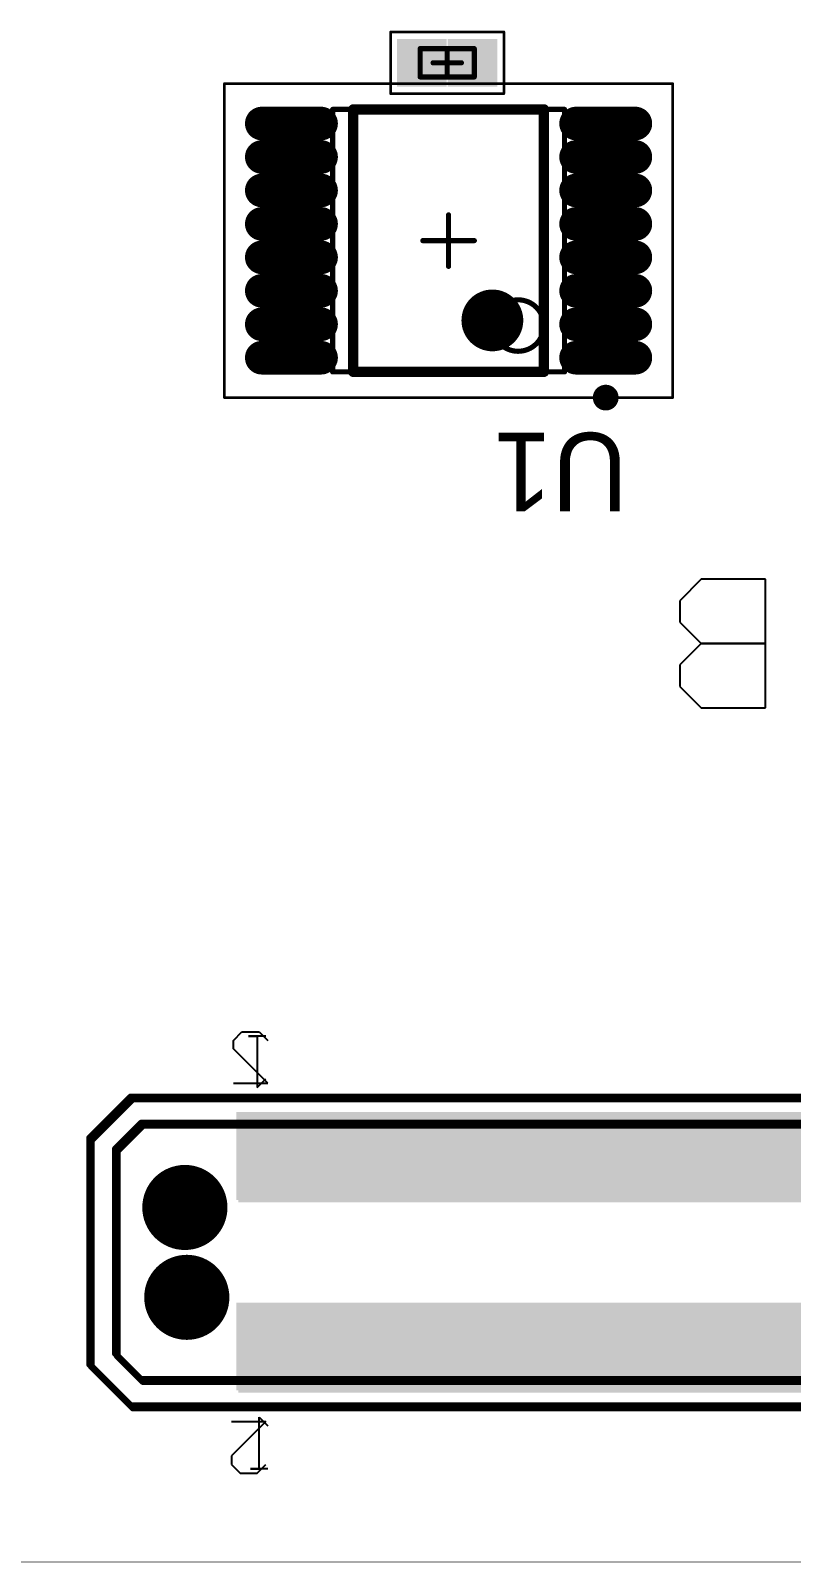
# Model space of a CAD drawing. Header units: millimetres. Extents: x -6 to 100, y 0 to 100.
# Drawn here: x 33.52 to 48.28, y 0 to 29.76 of the extents above; entities that cross this region are included whole.
import ezdxf

# ---------------------------------------------------------------- set-up
doc = ezdxf.new("R2010")
doc.units = ezdxf.units.MM
for name, color, linetype in [('BottomLayer', 5, 'Continuous'), ('BottomOverlay', 54, 'Continuous'), ('BottomPaste', 16, 'Continuous'), ('BottomSolder', 6, 'Continuous'), ('Mechanical1', 6, 'Continuous'), ('Mechanical13', 56, 'Continuous'), ('Mechanical15', 56, 'Continuous'), ('MultiLayer', 9, 'Continuous'), ('PadHoleLayer', 156, 'Continuous'), ('TopLayer', 1, 'Continuous'), ('TopOverlay', 2, 'Continuous'), ('TopPaste', 8, 'Continuous'), ('TopSolder', 216, 'Continuous')]:
    doc.layers.add(name, color=color, linetype=linetype)

# ---------------------------------------------------------------- blocks, each defined once
blk = doc.blocks.new('TSOP65P640X120_16M_5')
at = {"layer": 'Mechanical13', "const_width": 0.1}
for points in [[(-2.25, 2.55), (-2.25, -2.55)], [(2.25, 2.55), (-2.25, 2.55)], [(2.25, 2.55), (2.25, -2.55)], [(2.25, -2.55), (-2.25, -2.55)]]:
    blk.add_lwpolyline(points, dxfattribs=at)
at = {"layer": 'Mechanical13'}
for points, const_width in [([(-2.275, 2.55, 1), (-2.225, 2.55, 1)], 0.05), ([(-2.275, 2.55, 1), (-2.225, 2.55, 1)], 0.05), ([(2.225, 2.55, 1), (2.275, 2.55, 1)], 0.05), ([(2.225, 2.55, 1), (2.275, 2.55, 1)], 0.05), ([(-0.85, 1.65, 1), (-1.85, 1.65, 1)], 0.1), ([(-1.875, 1.65, 1), (-1.825, 1.65, 1)], 0.05), ([(-0.875, 1.65, 1), (-0.825, 1.65, 1)], 0.05), ([(-2.275, -2.55, 1), (-2.225, -2.55, 1)], 0.05), ([(-2.275, -2.55, 1), (-2.225, -2.55, 1)], 0.05), ([(2.225, -2.55, 1), (2.275, -2.55, 1)], 0.05), ([(2.225, -2.55, 1), (2.275, -2.55, 1)], 0.05)]:
    blk.add_lwpolyline(points, format="xyb", close=True, dxfattribs=dict(at, const_width=const_width))
at = {"layer": 'Mechanical15'}
for points, const_width in [([(-4.35, 3.05), (-4.35, -3.05)], 0.05), ([(4.35, 3.05), (-4.35, 3.05)], 0.05), ([(4.35, 3.05), (4.35, -3.05)], 0.05), ([(0, 0.5), (0, -0.5)], 0.1), ([(0.5, 0), (-0.5, 0)], 0.1), ([(4.35, -3.05), (-4.35, -3.05)], 0.05)]:
    blk.add_lwpolyline(points, dxfattribs=dict(at, const_width=const_width))
for points, const_width in [([(-4.362, 3.05, 1), (-4.337, 3.05, 1)], 0.025), ([(-4.362, 3.05, 1), (-4.337, 3.05, 1)], 0.025), ([(4.338, 3.05, 1), (4.363, 3.05, 1)], 0.025), ([(4.338, 3.05, 1), (4.363, 3.05, 1)], 0.025), ([(-0.025, 0.5, 1), (0.025, 0.5, 1)], 0.05), ([(-0.525, 0, 1), (-0.475, 0, 1)], 0.05), ([(0.475, 0, 1), (0.525, 0, 1)], 0.05), ([(-0.025, -0.5, 1), (0.025, -0.5, 1)], 0.05), ([(-4.362, -3.05, 1), (-4.337, -3.05, 1)], 0.025), ([(-4.362, -3.05, 1), (-4.337, -3.05, 1)], 0.025), ([(4.338, -3.05, 1), (4.363, -3.05, 1)], 0.025), ([(4.338, -3.05, 1), (4.363, -3.05, 1)], 0.025)]:
    blk.add_lwpolyline(points, format="xyb", close=True, dxfattribs=dict(at, const_width=const_width))
at = {"layer": 'TopLayer', "const_width": 0.45}
for points in [[(-3.625, 2.275), (-2.475, 2.275)], [(2.475, 2.275), (3.625, 2.275)], [(-3.625, 1.625), (-2.475, 1.625)], [(2.475, 1.625), (3.625, 1.625)], [(-3.625, 0.975), (-2.475, 0.975)], [(2.475, 0.975), (3.625, 0.975)], [(-3.625, 0.325), (-2.475, 0.325)], [(2.475, 0.325), (3.625, 0.325)], [(-3.625, -0.325), (-2.475, -0.325)], [(2.475, -0.325), (3.625, -0.325)], [(-3.625, -0.975), (-2.475, -0.975)], [(2.475, -0.975), (3.625, -0.975)], [(-3.625, -1.625), (-2.475, -1.625)], [(2.475, -1.625), (3.625, -1.625)], [(-3.625, -2.275), (-2.475, -2.275)], [(2.475, -2.275), (3.625, -2.275)]]:
    blk.add_lwpolyline(points, dxfattribs=at)
at = {"layer": 'TopLayer', "const_width": 0.225}
for points in [[(-3.737, 2.275, 1), (-3.512, 2.275, 1)], [(-2.587, 2.275, 1), (-2.362, 2.275, 1)], [(2.363, 2.275, 1), (2.588, 2.275, 1)], [(3.513, 2.275, 1), (3.738, 2.275, 1)], [(-3.737, 1.625, 1), (-3.512, 1.625, 1)], [(-2.587, 1.625, 1), (-2.362, 1.625, 1)], [(2.363, 1.625, 1), (2.588, 1.625, 1)], [(3.513, 1.625, 1), (3.738, 1.625, 1)], [(-3.737, 0.975, 1), (-3.512, 0.975, 1)], [(-2.587, 0.975, 1), (-2.362, 0.975, 1)], [(2.363, 0.975, 1), (2.588, 0.975, 1)], [(3.513, 0.975, 1), (3.738, 0.975, 1)], [(-3.737, 0.325, 1), (-3.512, 0.325, 1)], [(-2.587, 0.325, 1), (-2.362, 0.325, 1)], [(2.363, 0.325, 1), (2.588, 0.325, 1)], [(3.513, 0.325, 1), (3.738, 0.325, 1)], [(-3.737, -0.325, 1), (-3.512, -0.325, 1)], [(-2.587, -0.325, 1), (-2.362, -0.325, 1)], [(2.363, -0.325, 1), (2.588, -0.325, 1)], [(3.513, -0.325, 1), (3.738, -0.325, 1)], [(-3.737, -0.975, 1), (-3.512, -0.975, 1)], [(-2.587, -0.975, 1), (-2.362, -0.975, 1)], [(2.363, -0.975, 1), (2.588, -0.975, 1)], [(3.513, -0.975, 1), (3.738, -0.975, 1)], [(-3.737, -1.625, 1), (-3.512, -1.625, 1)], [(-2.587, -1.625, 1), (-2.362, -1.625, 1)], [(2.363, -1.625, 1), (2.588, -1.625, 1)], [(3.513, -1.625, 1), (3.738, -1.625, 1)], [(-3.737, -2.275, 1), (-3.512, -2.275, 1)], [(-2.587, -2.275, 1), (-2.362, -2.275, 1)], [(2.363, -2.275, 1), (2.588, -2.275, 1)], [(3.513, -2.275, 1), (3.738, -2.275, 1)]]:
    blk.add_lwpolyline(points, format="xyb", close=True, dxfattribs=at)
at = {"layer": 'TopOverlay'}
for points, const_width in [([(-2.925, 3.05, 1), (-3.175, 3.05, 1)], 0.25), ([(-3.237, 3.05, 1), (-3.113, 3.05, 1)], 0.125), ([(-2.987, 3.05, 1), (-2.862, 3.05, 1)], 0.125), ([(-1.9, 2.55, 1), (-1.8, 2.55, 1)], 0.1), ([(-1.9, 2.55, 1), (-1.8, 2.55, 1)], 0.1), ([(1.8, 2.55, 1), (1.9, 2.55, 1)], 0.1), ([(1.8, 2.55, 1), (1.9, 2.55, 1)], 0.1), ([(-0.55, 1.55, 1), (-1.15, 1.55, 1)], 0.6), ([(-1.3, 1.55, 1), (-1, 1.55, 1)], 0.3), ([(-0.7, 1.55, 1), (-0.4, 1.55, 1)], 0.3), ([(-1.9, -2.55, 1), (-1.8, -2.55, 1)], 0.1), ([(-1.9, -2.55, 1), (-1.8, -2.55, 1)], 0.1), ([(1.8, -2.55, 1), (1.9, -2.55, 1)], 0.1), ([(1.8, -2.55, 1), (1.9, -2.55, 1)], 0.1)]:
    blk.add_lwpolyline(points, format="xyb", close=True, dxfattribs=dict(at, const_width=const_width))
at = {"layer": 'TopOverlay', "const_width": 0.2}
for points in [[(-1.85, 2.55), (-1.85, -2.55)], [(1.85, 2.55), (-1.85, 2.55)], [(1.85, 2.55), (1.85, -2.55)], [(1.85, -2.55), (-1.85, -2.55)]]:
    blk.add_lwpolyline(points, dxfattribs=at)
at = {"layer": 'TopPaste', "const_width": 0.45}
for points in [[(-3.625, 2.275), (-2.475, 2.275)], [(2.475, 2.275), (3.625, 2.275)], [(-3.625, 1.625), (-2.475, 1.625)], [(2.475, 1.625), (3.625, 1.625)], [(-3.625, 0.975), (-2.475, 0.975)], [(2.475, 0.975), (3.625, 0.975)], [(-3.625, 0.325), (-2.475, 0.325)], [(2.475, 0.325), (3.625, 0.325)], [(-3.625, -0.325), (-2.475, -0.325)], [(2.475, -0.325), (3.625, -0.325)], [(-3.625, -0.975), (-2.475, -0.975)], [(2.475, -0.975), (3.625, -0.975)], [(-3.625, -1.625), (-2.475, -1.625)], [(2.475, -1.625), (3.625, -1.625)], [(-3.625, -2.275), (-2.475, -2.275)], [(2.475, -2.275), (3.625, -2.275)]]:
    blk.add_lwpolyline(points, dxfattribs=at)
at = {"layer": 'TopPaste', "const_width": 0.225}
for points in [[(-3.737, 2.275, 1), (-3.512, 2.275, 1)], [(-2.587, 2.275, 1), (-2.362, 2.275, 1)], [(2.363, 2.275, 1), (2.588, 2.275, 1)], [(3.513, 2.275, 1), (3.738, 2.275, 1)], [(-3.737, 1.625, 1), (-3.512, 1.625, 1)], [(-2.587, 1.625, 1), (-2.362, 1.625, 1)], [(2.363, 1.625, 1), (2.588, 1.625, 1)], [(3.513, 1.625, 1), (3.738, 1.625, 1)], [(-3.737, 0.975, 1), (-3.512, 0.975, 1)], [(-2.587, 0.975, 1), (-2.362, 0.975, 1)], [(2.363, 0.975, 1), (2.588, 0.975, 1)], [(3.513, 0.975, 1), (3.738, 0.975, 1)], [(-3.737, 0.325, 1), (-3.512, 0.325, 1)], [(-2.587, 0.325, 1), (-2.362, 0.325, 1)], [(2.363, 0.325, 1), (2.588, 0.325, 1)], [(3.513, 0.325, 1), (3.738, 0.325, 1)], [(-3.737, -0.325, 1), (-3.512, -0.325, 1)], [(-2.587, -0.325, 1), (-2.362, -0.325, 1)], [(2.363, -0.325, 1), (2.588, -0.325, 1)], [(3.513, -0.325, 1), (3.738, -0.325, 1)], [(-3.737, -0.975, 1), (-3.512, -0.975, 1)], [(-2.587, -0.975, 1), (-2.362, -0.975, 1)], [(2.363, -0.975, 1), (2.588, -0.975, 1)], [(3.513, -0.975, 1), (3.738, -0.975, 1)], [(-3.737, -1.625, 1), (-3.512, -1.625, 1)], [(-2.587, -1.625, 1), (-2.362, -1.625, 1)], [(2.363, -1.625, 1), (2.588, -1.625, 1)], [(3.513, -1.625, 1), (3.738, -1.625, 1)], [(-3.737, -2.275, 1), (-3.512, -2.275, 1)], [(-2.587, -2.275, 1), (-2.362, -2.275, 1)], [(2.363, -2.275, 1), (2.588, -2.275, 1)], [(3.513, -2.275, 1), (3.738, -2.275, 1)]]:
    blk.add_lwpolyline(points, format="xyb", close=True, dxfattribs=at)
at = {"layer": 'TopSolder', "const_width": 0.653}
for points in [[(-3.625, 2.275), (-2.475, 2.275)], [(2.475, 2.275), (3.625, 2.275)], [(-3.625, 1.625), (-2.475, 1.625)], [(2.475, 1.625), (3.625, 1.625)], [(-3.625, 0.975), (-2.475, 0.975)], [(2.475, 0.975), (3.625, 0.975)], [(-3.625, 0.325), (-2.475, 0.325)], [(2.475, 0.325), (3.625, 0.325)], [(-3.625, -0.325), (-2.475, -0.325)], [(2.475, -0.325), (3.625, -0.325)], [(-3.625, -0.975), (-2.475, -0.975)], [(2.475, -0.975), (3.625, -0.975)], [(-3.625, -1.625), (-2.475, -1.625)], [(2.475, -1.625), (3.625, -1.625)], [(-3.625, -2.275), (-2.475, -2.275)], [(2.475, -2.275), (3.625, -2.275)]]:
    blk.add_lwpolyline(points, dxfattribs=at)
at = {"layer": 'TopSolder', "const_width": 0.327}
for points in [[(-3.788, 2.275, 1), (-3.462, 2.275, 1)], [(-2.638, 2.275, 1), (-2.312, 2.275, 1)], [(2.312, 2.275, 1), (2.638, 2.275, 1)], [(3.462, 2.275, 1), (3.788, 2.275, 1)], [(-3.788, 1.625, 1), (-3.462, 1.625, 1)], [(-2.638, 1.625, 1), (-2.312, 1.625, 1)], [(2.312, 1.625, 1), (2.638, 1.625, 1)], [(3.462, 1.625, 1), (3.788, 1.625, 1)], [(-3.788, 0.975, 1), (-3.462, 0.975, 1)], [(-2.638, 0.975, 1), (-2.312, 0.975, 1)], [(2.312, 0.975, 1), (2.638, 0.975, 1)], [(3.462, 0.975, 1), (3.788, 0.975, 1)], [(-3.788, 0.325, 1), (-3.462, 0.325, 1)], [(-2.638, 0.325, 1), (-2.312, 0.325, 1)], [(2.312, 0.325, 1), (2.638, 0.325, 1)], [(3.462, 0.325, 1), (3.788, 0.325, 1)], [(-3.788, -0.325, 1), (-3.462, -0.325, 1)], [(-2.638, -0.325, 1), (-2.312, -0.325, 1)], [(2.312, -0.325, 1), (2.638, -0.325, 1)], [(3.462, -0.325, 1), (3.788, -0.325, 1)], [(-3.788, -0.975, 1), (-3.462, -0.975, 1)], [(-2.638, -0.975, 1), (-2.312, -0.975, 1)], [(2.312, -0.975, 1), (2.638, -0.975, 1)], [(3.462, -0.975, 1), (3.788, -0.975, 1)], [(-3.788, -1.625, 1), (-3.462, -1.625, 1)], [(-2.638, -1.625, 1), (-2.312, -1.625, 1)], [(2.312, -1.625, 1), (2.638, -1.625, 1)], [(3.462, -1.625, 1), (3.788, -1.625, 1)], [(-3.788, -2.275, 1), (-3.462, -2.275, 1)], [(-2.638, -2.275, 1), (-2.312, -2.275, 1)], [(2.312, -2.275, 1), (2.638, -2.275, 1)], [(3.462, -2.275, 1), (3.788, -2.275, 1)]]:
    blk.add_lwpolyline(points, format="xyb", close=True, dxfattribs=at)
blk = doc.blocks.new('LSHM_150_06_0_L_DV_A_N_K_TR_B_56')
at = {"layer": 'BottomLayer', "const_width": 0.725}
blk.add_lwpolyline([(13.138, 0.85, 1), (13.862, 0.85, 1)], format="xyb", close=True, dxfattribs=at)
at = {"layer": 'BottomLayer'}
for points in [[(1.6, 1.1), (1.9, 1.1), (1.6, 2.6), (1.9, 2.6)], [(2.1, 1.1), (2.4, 1.1), (2.1, 2.6), (2.4, 2.6)], [(2.6, 1.1), (2.9, 1.1), (2.6, 2.6), (2.9, 2.6)], [(3.1, 1.1), (3.4, 1.1), (3.1, 2.6), (3.4, 2.6)], [(3.6, 1.1), (3.9, 1.1), (3.6, 2.6), (3.9, 2.6)], [(4.1, 1.1), (4.4, 1.1), (4.1, 2.6), (4.4, 2.6)], [(4.6, 1.1), (4.9, 1.1), (4.6, 2.6), (4.9, 2.6)], [(5.1, 1.1), (5.4, 1.1), (5.1, 2.6), (5.4, 2.6)], [(5.6, 1.1), (5.9, 1.1), (5.6, 2.6), (5.9, 2.6)], [(6.1, 1.1), (6.4, 1.1), (6.1, 2.6), (6.4, 2.6)], [(6.6, 1.1), (6.9, 1.1), (6.6, 2.6), (6.9, 2.6)], [(7.1, 1.1), (7.4, 1.1), (7.1, 2.6), (7.4, 2.6)], [(7.6, 1.1), (7.9, 1.1), (7.6, 2.6), (7.9, 2.6)], [(8.1, 1.1), (8.4, 1.1), (8.1, 2.6), (8.4, 2.6)], [(8.6, 1.1), (8.9, 1.1), (8.6, 2.6), (8.9, 2.6)], [(9.1, 1.1), (9.4, 1.1), (9.1, 2.6), (9.4, 2.6)], [(9.6, 1.1), (9.9, 1.1), (9.6, 2.6), (9.9, 2.6)], [(10.1, 1.1), (10.4, 1.1), (10.1, 2.6), (10.4, 2.6)], [(10.6, 1.1), (10.9, 1.1), (10.6, 2.6), (10.9, 2.6)], [(11.1, 1.1), (11.4, 1.1), (11.1, 2.6), (11.4, 2.6)], [(11.6, 1.1), (11.9, 1.1), (11.6, 2.6), (11.9, 2.6)], [(12.1, 1.1), (12.4, 1.1), (12.1, 2.6), (12.4, 2.6)], [(1.6, -2.6), (1.9, -2.6), (1.6, -1.1), (1.9, -1.1)], [(2.1, -2.6), (2.4, -2.6), (2.1, -1.1), (2.4, -1.1)], [(2.6, -2.6), (2.9, -2.6), (2.6, -1.1), (2.9, -1.1)], [(3.1, -2.6), (3.4, -2.6), (3.1, -1.1), (3.4, -1.1)], [(3.6, -2.6), (3.9, -2.6), (3.6, -1.1), (3.9, -1.1)], [(4.1, -2.6), (4.4, -2.6), (4.1, -1.1), (4.4, -1.1)], [(4.6, -2.6), (4.9, -2.6), (4.6, -1.1), (4.9, -1.1)], [(5.1, -2.6), (5.4, -2.6), (5.1, -1.1), (5.4, -1.1)], [(5.6, -2.6), (5.9, -2.6), (5.6, -1.1), (5.9, -1.1)], [(6.1, -2.6), (6.4, -2.6), (6.1, -1.1), (6.4, -1.1)], [(6.6, -2.6), (6.9, -2.6), (6.6, -1.1), (6.9, -1.1)], [(7.1, -2.6), (7.4, -2.6), (7.1, -1.1), (7.4, -1.1)], [(7.6, -2.6), (7.9, -2.6), (7.6, -1.1), (7.9, -1.1)], [(8.1, -2.6), (8.4, -2.6), (8.1, -1.1), (8.4, -1.1)], [(8.6, -2.6), (8.9, -2.6), (8.6, -1.1), (8.9, -1.1)], [(9.1, -2.6), (9.4, -2.6), (9.1, -1.1), (9.4, -1.1)], [(9.6, -2.6), (9.9, -2.6), (9.6, -1.1), (9.9, -1.1)], [(10.1, -2.6), (10.4, -2.6), (10.1, -1.1), (10.4, -1.1)], [(10.6, -2.6), (10.9, -2.6), (10.6, -1.1), (10.9, -1.1)], [(11.1, -2.6), (11.4, -2.6), (11.1, -1.1), (11.4, -1.1)], [(11.6, -2.6), (11.9, -2.6), (11.6, -1.1), (11.9, -1.1)], [(12.1, -2.6), (12.4, -2.6), (12.1, -1.1), (12.4, -1.1)]]:
    blk.add_solid(points, dxfattribs=at)
at = {"layer": 'BottomOverlay', "const_width": 0.127}
for points in [[(14.55, 3), (-14.55, 3)], [(15.35, 2.2), (14.55, 3)], [(15.35, 2.2), (15.35, -2.2)], [(15.35, -2.2), (14.55, -3)], [(14.55, -3), (-14.55, -3)]]:
    blk.add_lwpolyline(points, dxfattribs=at)
at = {"layer": 'BottomOverlay', "const_width": 0.0635}
for points in [[(14.518, 3, 1), (14.582, 3, 1)], [(14.518, 3, 1), (14.582, 3, 1)], [(15.318, 2.2, 1), (15.382, 2.2, 1)], [(15.318, 2.2, 1), (15.382, 2.2, 1)], [(15.318, -2.2, 1), (15.382, -2.2, 1)], [(15.318, -2.2, 1), (15.382, -2.2, 1)], [(14.518, -3, 1), (14.582, -3, 1)], [(14.518, -3, 1), (14.582, -3, 1)]]:
    blk.add_lwpolyline(points, format="xyb", close=True, dxfattribs=at)
at = {"layer": 'BottomPaste'}
for points in [[(1.6, 1.1), (1.9, 1.1), (1.6, 2.6), (1.9, 2.6)], [(2.1, 1.1), (2.4, 1.1), (2.1, 2.6), (2.4, 2.6)], [(2.6, 1.1), (2.9, 1.1), (2.6, 2.6), (2.9, 2.6)], [(3.1, 1.1), (3.4, 1.1), (3.1, 2.6), (3.4, 2.6)], [(3.6, 1.1), (3.9, 1.1), (3.6, 2.6), (3.9, 2.6)], [(4.1, 1.1), (4.4, 1.1), (4.1, 2.6), (4.4, 2.6)], [(4.6, 1.1), (4.9, 1.1), (4.6, 2.6), (4.9, 2.6)], [(5.1, 1.1), (5.4, 1.1), (5.1, 2.6), (5.4, 2.6)], [(5.6, 1.1), (5.9, 1.1), (5.6, 2.6), (5.9, 2.6)], [(6.1, 1.1), (6.4, 1.1), (6.1, 2.6), (6.4, 2.6)], [(6.6, 1.1), (6.9, 1.1), (6.6, 2.6), (6.9, 2.6)], [(7.1, 1.1), (7.4, 1.1), (7.1, 2.6), (7.4, 2.6)], [(7.6, 1.1), (7.9, 1.1), (7.6, 2.6), (7.9, 2.6)], [(8.1, 1.1), (8.4, 1.1), (8.1, 2.6), (8.4, 2.6)], [(8.6, 1.1), (8.9, 1.1), (8.6, 2.6), (8.9, 2.6)], [(9.1, 1.1), (9.4, 1.1), (9.1, 2.6), (9.4, 2.6)], [(9.6, 1.1), (9.9, 1.1), (9.6, 2.6), (9.9, 2.6)], [(10.1, 1.1), (10.4, 1.1), (10.1, 2.6), (10.4, 2.6)], [(10.6, 1.1), (10.9, 1.1), (10.6, 2.6), (10.9, 2.6)], [(11.1, 1.1), (11.4, 1.1), (11.1, 2.6), (11.4, 2.6)], [(11.6, 1.1), (11.9, 1.1), (11.6, 2.6), (11.9, 2.6)], [(12.1, 1.1), (12.4, 1.1), (12.1, 2.6), (12.4, 2.6)], [(1.6, -2.6), (1.9, -2.6), (1.6, -1.1), (1.9, -1.1)], [(2.1, -2.6), (2.4, -2.6), (2.1, -1.1), (2.4, -1.1)], [(2.6, -2.6), (2.9, -2.6), (2.6, -1.1), (2.9, -1.1)], [(3.1, -2.6), (3.4, -2.6), (3.1, -1.1), (3.4, -1.1)], [(3.6, -2.6), (3.9, -2.6), (3.6, -1.1), (3.9, -1.1)], [(4.1, -2.6), (4.4, -2.6), (4.1, -1.1), (4.4, -1.1)], [(4.6, -2.6), (4.9, -2.6), (4.6, -1.1), (4.9, -1.1)], [(5.1, -2.6), (5.4, -2.6), (5.1, -1.1), (5.4, -1.1)], [(5.6, -2.6), (5.9, -2.6), (5.6, -1.1), (5.9, -1.1)], [(6.1, -2.6), (6.4, -2.6), (6.1, -1.1), (6.4, -1.1)], [(6.6, -2.6), (6.9, -2.6), (6.6, -1.1), (6.9, -1.1)], [(7.1, -2.6), (7.4, -2.6), (7.1, -1.1), (7.4, -1.1)], [(7.6, -2.6), (7.9, -2.6), (7.6, -1.1), (7.9, -1.1)], [(8.1, -2.6), (8.4, -2.6), (8.1, -1.1), (8.4, -1.1)], [(8.6, -2.6), (8.9, -2.6), (8.6, -1.1), (8.9, -1.1)], [(9.1, -2.6), (9.4, -2.6), (9.1, -1.1), (9.4, -1.1)], [(9.6, -2.6), (9.9, -2.6), (9.6, -1.1), (9.9, -1.1)], [(10.1, -2.6), (10.4, -2.6), (10.1, -1.1), (10.4, -1.1)], [(10.6, -2.6), (10.9, -2.6), (10.6, -1.1), (10.9, -1.1)], [(11.1, -2.6), (11.4, -2.6), (11.1, -1.1), (11.4, -1.1)], [(11.6, -2.6), (11.9, -2.6), (11.6, -1.1), (11.9, -1.1)], [(12.1, -2.6), (12.4, -2.6), (12.1, -1.1), (12.4, -1.1)]]:
    blk.add_solid(points, dxfattribs=at)
at = {"layer": 'BottomSolder', "const_width": 0.827}
blk.add_lwpolyline([(13.087, 0.85, 1), (13.913, 0.85, 1)], format="xyb", close=True, dxfattribs=at)
at = {"layer": 'BottomSolder'}
for points in [[(1.498, 0.998), (2.002, 0.998), (1.498, 2.702), (2.002, 2.702)], [(1.998, 0.998), (2.502, 0.998), (1.998, 2.702), (2.502, 2.702)], [(2.498, 0.998), (3.002, 0.998), (2.498, 2.702), (3.002, 2.702)], [(2.998, 0.998), (3.502, 0.998), (2.998, 2.702), (3.502, 2.702)], [(3.498, 0.998), (4.002, 0.998), (3.498, 2.702), (4.002, 2.702)], [(3.998, 0.998), (4.502, 0.998), (3.998, 2.702), (4.502, 2.702)], [(4.498, 0.998), (5.002, 0.998), (4.498, 2.702), (5.002, 2.702)], [(4.998, 0.998), (5.502, 0.998), (4.998, 2.702), (5.502, 2.702)], [(5.498, 0.998), (6.002, 0.998), (5.498, 2.702), (6.002, 2.702)], [(5.998, 0.998), (6.502, 0.998), (5.998, 2.702), (6.502, 2.702)], [(6.498, 0.998), (7.002, 0.998), (6.498, 2.702), (7.002, 2.702)], [(6.998, 0.998), (7.502, 0.998), (6.998, 2.702), (7.502, 2.702)], [(7.498, 0.998), (8.002, 0.998), (7.498, 2.702), (8.002, 2.702)], [(7.998, 0.998), (8.502, 0.998), (7.998, 2.702), (8.502, 2.702)], [(8.498, 0.998), (9.002, 0.998), (8.498, 2.702), (9.002, 2.702)], [(8.998, 0.998), (9.502, 0.998), (8.998, 2.702), (9.502, 2.702)], [(9.498, 0.998), (10.002, 0.998), (9.498, 2.702), (10.002, 2.702)], [(9.998, 0.998), (10.502, 0.998), (9.998, 2.702), (10.502, 2.702)], [(10.498, 0.998), (11.002, 0.998), (10.498, 2.702), (11.002, 2.702)], [(10.998, 0.998), (11.502, 0.998), (10.998, 2.702), (11.502, 2.702)], [(11.498, 0.998), (12.002, 0.998), (11.498, 2.702), (12.002, 2.702)], [(11.998, 0.998), (12.502, 0.998), (11.998, 2.702), (12.502, 2.702)], [(1.498, -2.702), (2.002, -2.702), (1.498, -0.998), (2.002, -0.998)], [(1.998, -2.702), (2.502, -2.702), (1.998, -0.998), (2.502, -0.998)], [(2.498, -2.702), (3.002, -2.702), (2.498, -0.998), (3.002, -0.998)], [(2.998, -2.702), (3.502, -2.702), (2.998, -0.998), (3.502, -0.998)], [(3.498, -2.702), (4.002, -2.702), (3.498, -0.998), (4.002, -0.998)], [(3.998, -2.702), (4.502, -2.702), (3.998, -0.998), (4.502, -0.998)], [(4.498, -2.702), (5.002, -2.702), (4.498, -0.998), (5.002, -0.998)], [(4.998, -2.702), (5.502, -2.702), (4.998, -0.998), (5.502, -0.998)], [(5.498, -2.702), (6.002, -2.702), (5.498, -0.998), (6.002, -0.998)], [(5.998, -2.702), (6.502, -2.702), (5.998, -0.998), (6.502, -0.998)], [(6.498, -2.702), (7.002, -2.702), (6.498, -0.998), (7.002, -0.998)], [(6.998, -2.702), (7.502, -2.702), (6.998, -0.998), (7.502, -0.998)], [(7.498, -2.702), (8.002, -2.702), (7.498, -0.998), (8.002, -0.998)], [(7.998, -2.702), (8.502, -2.702), (7.998, -0.998), (8.502, -0.998)], [(8.498, -2.702), (9.002, -2.702), (8.498, -0.998), (9.002, -0.998)], [(8.998, -2.702), (9.502, -2.702), (8.998, -0.998), (9.502, -0.998)], [(9.498, -2.702), (10.002, -2.702), (9.498, -0.998), (10.002, -0.998)], [(9.998, -2.702), (10.502, -2.702), (9.998, -0.998), (10.502, -0.998)], [(10.498, -2.702), (11.002, -2.702), (10.498, -0.998), (11.002, -0.998)], [(10.998, -2.702), (11.502, -2.702), (10.998, -0.998), (11.502, -0.998)], [(11.498, -2.702), (12.002, -2.702), (11.498, -0.998), (12.002, -0.998)], [(11.998, -2.702), (12.502, -2.702), (11.998, -0.998), (12.502, -0.998)]]:
    blk.add_solid(points, dxfattribs=at)
at = {"layer": 'Mechanical13', "const_width": 0.127}
for points in [[(14.35, 2.49), (-14.35, 2.49)], [(14.85, 1.99), (14.35, 2.49)], [(14.85, 1.99), (14.85, -1.99)], [(14.85, -1.99), (14.35, -2.49)], [(14.35, -2.49), (-14.35, -2.49)]]:
    blk.add_lwpolyline(points, dxfattribs=at)
at = {"layer": 'Mechanical13', "const_width": 0.0635}
for points in [[(14.318, 2.49, 1), (14.382, 2.49, 1)], [(14.318, 2.49, 1), (14.382, 2.49, 1)], [(14.818, 1.99, 1), (14.882, 1.99, 1)], [(14.818, 1.99, 1), (14.882, 1.99, 1)], [(14.818, -1.99, 1), (14.882, -1.99, 1)], [(14.818, -1.99, 1), (14.882, -1.99, 1)], [(14.318, -2.49, 1), (14.382, -2.49, 1)], [(14.318, -2.49, 1), (14.382, -2.49, 1)]]:
    blk.add_lwpolyline(points, format="xyb", close=True, dxfattribs=at)
at = {"layer": 'Mechanical15'}
for p, q in [((11.93, 4.18), (12.263, 4.18)), ((12.263, 4.18), (12.097, 4.18)), ((12.097, 4.18), (12.097, 3.18)), ((12.097, 3.18), (11.93, 3.347)), ((12.596, -3.31), (11.93, -3.31)), ((11.93, -3.31), (12.596, -3.976)), ((12.097, -4.31), (11.93, -4.143)), ((12.596, -4.143), (12.43, -4.31)), ((12.596, -3.976), (12.596, -4.143)), ((12.43, -4.31), (12.097, -4.31))]:
    blk.add_line(p, q, dxfattribs=at)
at = {"layer": 'Mechanical15', "const_width": 0.127}
for points in [[(14.35, 2.49), (-14.35, 2.49)], [(14.85, 1.99), (14.35, 2.49)], [(14.85, 1.99), (14.85, -1.99)], [(14.85, -1.99), (14.35, -2.49)], [(14.35, -2.49), (-14.35, -2.49)]]:
    blk.add_lwpolyline(points, dxfattribs=at)
at = {"layer": 'Mechanical15', "const_width": 0.0635}
for points in [[(14.318, 2.49, 1), (14.382, 2.49, 1)], [(14.318, 2.49, 1), (14.382, 2.49, 1)], [(14.818, 1.99, 1), (14.882, 1.99, 1)], [(14.818, 1.99, 1), (14.882, 1.99, 1)], [(14.818, -1.99, 1), (14.882, -1.99, 1)], [(14.818, -1.99, 1), (14.882, -1.99, 1)], [(14.318, -2.49, 1), (14.382, -2.49, 1)], [(14.318, -2.49, 1), (14.382, -2.49, 1)]]:
    blk.add_lwpolyline(points, format="xyb", close=True, dxfattribs=at)
at = {"layer": 'MultiLayer', "const_width": 0.725}
blk.add_lwpolyline([(13.138, 0.85, 1), (13.862, 0.85, 1)], format="xyb", close=True, dxfattribs=at)
at = {"layer": 'PadHoleLayer', "const_width": 0.725}
blk.add_lwpolyline([(13.138, 0.85, 1), (13.862, 0.85, 1)], format="xyb", close=True, dxfattribs=at)
at = {"layer": 'TopLayer', "const_width": 0.725}
blk.add_lwpolyline([(13.138, 0.85, 1), (13.862, 0.85, 1)], format="xyb", close=True, dxfattribs=at)
at = {"layer": 'TopSolder', "const_width": 0.827}
blk.add_lwpolyline([(13.087, 0.85, 1), (13.913, 0.85, 1)], format="xyb", close=True, dxfattribs=at)
blk = doc.blocks.new('LSHM_150_06_0_L_DV_A_N_K_TR_62')
at = {"layer": 'BottomLayer', "const_width": 0.725}
blk.add_lwpolyline([(13.138, -0.85, 1), (13.862, -0.85, 1)], format="xyb", close=True, dxfattribs=at)
at = {"layer": 'BottomSolder', "const_width": 0.827}
blk.add_lwpolyline([(13.087, -0.85, 1), (13.913, -0.85, 1)], format="xyb", close=True, dxfattribs=at)
at = {"layer": 'Mechanical13', "const_width": 0.127}
for points in [[(14.35, 2.49), (-14.35, 2.49)], [(14.85, 1.99), (14.35, 2.49)], [(14.85, 1.99), (14.85, -1.99)], [(14.85, -1.99), (14.35, -2.49)], [(14.35, -2.49), (-14.35, -2.49)]]:
    blk.add_lwpolyline(points, dxfattribs=at)
at = {"layer": 'Mechanical13', "const_width": 0.0635}
for points in [[(14.318, 2.49, 1), (14.382, 2.49, 1)], [(14.318, 2.49, 1), (14.382, 2.49, 1)], [(14.818, 1.99, 1), (14.882, 1.99, 1)], [(14.818, 1.99, 1), (14.882, 1.99, 1)], [(14.818, -1.99, 1), (14.882, -1.99, 1)], [(14.818, -1.99, 1), (14.882, -1.99, 1)], [(14.318, -2.49, 1), (14.382, -2.49, 1)], [(14.318, -2.49, 1), (14.382, -2.49, 1)]]:
    blk.add_lwpolyline(points, format="xyb", close=True, dxfattribs=at)
at = {"layer": 'Mechanical15'}
for p, q in [((12.097, 4.31), (11.93, 4.143)), ((12.43, 4.31), (12.097, 4.31)), ((12.596, 4.143), (12.43, 4.31)), ((11.93, 3.31), (12.596, 3.976)), ((12.596, 3.976), (12.596, 4.143)), ((12.596, 3.31), (11.93, 3.31)), ((12.097, -3.18), (11.93, -3.347)), ((12.097, -4.18), (12.097, -3.18)), ((11.93, -4.18), (12.263, -4.18)), ((12.263, -4.18), (12.097, -4.18))]:
    blk.add_line(p, q, dxfattribs=at)
at = {"layer": 'Mechanical15', "const_width": 0.127}
for points in [[(14.35, 2.49), (-14.35, 2.49)], [(14.85, 1.99), (14.35, 2.49)], [(14.85, 1.99), (14.85, -1.99)], [(14.85, -1.99), (14.35, -2.49)], [(14.35, -2.49), (-14.35, -2.49)]]:
    blk.add_lwpolyline(points, dxfattribs=at)
at = {"layer": 'Mechanical15', "const_width": 0.0635}
for points in [[(14.318, 2.49, 1), (14.382, 2.49, 1)], [(14.318, 2.49, 1), (14.382, 2.49, 1)], [(14.818, 1.99, 1), (14.882, 1.99, 1)], [(14.818, 1.99, 1), (14.882, 1.99, 1)], [(14.818, -1.99, 1), (14.882, -1.99, 1)], [(14.818, -1.99, 1), (14.882, -1.99, 1)], [(14.318, -2.49, 1), (14.382, -2.49, 1)], [(14.318, -2.49, 1), (14.382, -2.49, 1)]]:
    blk.add_lwpolyline(points, format="xyb", close=True, dxfattribs=at)
at = {"layer": 'MultiLayer', "const_width": 0.725}
blk.add_lwpolyline([(13.138, -0.85, 1), (13.862, -0.85, 1)], format="xyb", close=True, dxfattribs=at)
at = {"layer": 'PadHoleLayer', "const_width": 0.725}
blk.add_lwpolyline([(13.138, -0.85, 1), (13.862, -0.85, 1)], format="xyb", close=True, dxfattribs=at)
at = {"layer": 'TopLayer', "const_width": 0.725}
blk.add_lwpolyline([(13.138, -0.85, 1), (13.862, -0.85, 1)], format="xyb", close=True, dxfattribs=at)
at = {"layer": 'TopLayer'}
for points in [[(1.6, 1.1), (1.9, 1.1), (1.6, 2.6), (1.9, 2.6)], [(2.1, 1.1), (2.4, 1.1), (2.1, 2.6), (2.4, 2.6)], [(2.6, 1.1), (2.9, 1.1), (2.6, 2.6), (2.9, 2.6)], [(3.1, 1.1), (3.4, 1.1), (3.1, 2.6), (3.4, 2.6)], [(3.6, 1.1), (3.9, 1.1), (3.6, 2.6), (3.9, 2.6)], [(4.1, 1.1), (4.4, 1.1), (4.1, 2.6), (4.4, 2.6)], [(4.6, 1.1), (4.9, 1.1), (4.6, 2.6), (4.9, 2.6)], [(5.1, 1.1), (5.4, 1.1), (5.1, 2.6), (5.4, 2.6)], [(5.6, 1.1), (5.9, 1.1), (5.6, 2.6), (5.9, 2.6)], [(6.1, 1.1), (6.4, 1.1), (6.1, 2.6), (6.4, 2.6)], [(6.6, 1.1), (6.9, 1.1), (6.6, 2.6), (6.9, 2.6)], [(7.1, 1.1), (7.4, 1.1), (7.1, 2.6), (7.4, 2.6)], [(7.6, 1.1), (7.9, 1.1), (7.6, 2.6), (7.9, 2.6)], [(8.1, 1.1), (8.4, 1.1), (8.1, 2.6), (8.4, 2.6)], [(8.6, 1.1), (8.9, 1.1), (8.6, 2.6), (8.9, 2.6)], [(9.1, 1.1), (9.4, 1.1), (9.1, 2.6), (9.4, 2.6)], [(9.6, 1.1), (9.9, 1.1), (9.6, 2.6), (9.9, 2.6)], [(10.1, 1.1), (10.4, 1.1), (10.1, 2.6), (10.4, 2.6)], [(10.6, 1.1), (10.9, 1.1), (10.6, 2.6), (10.9, 2.6)], [(11.1, 1.1), (11.4, 1.1), (11.1, 2.6), (11.4, 2.6)], [(11.6, 1.1), (11.9, 1.1), (11.6, 2.6), (11.9, 2.6)], [(12.1, 1.1), (12.4, 1.1), (12.1, 2.6), (12.4, 2.6)], [(1.6, -2.6), (1.9, -2.6), (1.6, -1.1), (1.9, -1.1)], [(2.1, -2.6), (2.4, -2.6), (2.1, -1.1), (2.4, -1.1)], [(2.6, -2.6), (2.9, -2.6), (2.6, -1.1), (2.9, -1.1)], [(3.1, -2.6), (3.4, -2.6), (3.1, -1.1), (3.4, -1.1)], [(3.6, -2.6), (3.9, -2.6), (3.6, -1.1), (3.9, -1.1)], [(4.1, -2.6), (4.4, -2.6), (4.1, -1.1), (4.4, -1.1)], [(4.6, -2.6), (4.9, -2.6), (4.6, -1.1), (4.9, -1.1)], [(5.1, -2.6), (5.4, -2.6), (5.1, -1.1), (5.4, -1.1)], [(5.6, -2.6), (5.9, -2.6), (5.6, -1.1), (5.9, -1.1)], [(6.1, -2.6), (6.4, -2.6), (6.1, -1.1), (6.4, -1.1)], [(6.6, -2.6), (6.9, -2.6), (6.6, -1.1), (6.9, -1.1)], [(7.1, -2.6), (7.4, -2.6), (7.1, -1.1), (7.4, -1.1)], [(7.6, -2.6), (7.9, -2.6), (7.6, -1.1), (7.9, -1.1)], [(8.1, -2.6), (8.4, -2.6), (8.1, -1.1), (8.4, -1.1)], [(8.6, -2.6), (8.9, -2.6), (8.6, -1.1), (8.9, -1.1)], [(9.1, -2.6), (9.4, -2.6), (9.1, -1.1), (9.4, -1.1)], [(9.6, -2.6), (9.9, -2.6), (9.6, -1.1), (9.9, -1.1)], [(10.1, -2.6), (10.4, -2.6), (10.1, -1.1), (10.4, -1.1)], [(10.6, -2.6), (10.9, -2.6), (10.6, -1.1), (10.9, -1.1)], [(11.1, -2.6), (11.4, -2.6), (11.1, -1.1), (11.4, -1.1)], [(11.6, -2.6), (11.9, -2.6), (11.6, -1.1), (11.9, -1.1)], [(12.1, -2.6), (12.4, -2.6), (12.1, -1.1), (12.4, -1.1)]]:
    blk.add_solid(points, dxfattribs=at)
at = {"layer": 'TopOverlay', "const_width": 0.127}
for points in [[(14.55, 3), (-14.55, 3)], [(15.35, 2.2), (14.55, 3)], [(15.35, 2.2), (15.35, -2.2)], [(15.35, -2.2), (14.55, -3)], [(14.55, -3), (-14.55, -3)]]:
    blk.add_lwpolyline(points, dxfattribs=at)
at = {"layer": 'TopOverlay', "const_width": 0.0635}
for points in [[(14.518, 3, 1), (14.582, 3, 1)], [(14.518, 3, 1), (14.582, 3, 1)], [(15.318, 2.2, 1), (15.382, 2.2, 1)], [(15.318, 2.2, 1), (15.382, 2.2, 1)], [(15.318, -2.2, 1), (15.382, -2.2, 1)], [(15.318, -2.2, 1), (15.382, -2.2, 1)], [(14.518, -3, 1), (14.582, -3, 1)], [(14.518, -3, 1), (14.582, -3, 1)]]:
    blk.add_lwpolyline(points, format="xyb", close=True, dxfattribs=at)
at = {"layer": 'TopPaste'}
for points in [[(1.6, 1.1), (1.9, 1.1), (1.6, 2.6), (1.9, 2.6)], [(2.1, 1.1), (2.4, 1.1), (2.1, 2.6), (2.4, 2.6)], [(2.6, 1.1), (2.9, 1.1), (2.6, 2.6), (2.9, 2.6)], [(3.1, 1.1), (3.4, 1.1), (3.1, 2.6), (3.4, 2.6)], [(3.6, 1.1), (3.9, 1.1), (3.6, 2.6), (3.9, 2.6)], [(4.1, 1.1), (4.4, 1.1), (4.1, 2.6), (4.4, 2.6)], [(4.6, 1.1), (4.9, 1.1), (4.6, 2.6), (4.9, 2.6)], [(5.1, 1.1), (5.4, 1.1), (5.1, 2.6), (5.4, 2.6)], [(5.6, 1.1), (5.9, 1.1), (5.6, 2.6), (5.9, 2.6)], [(6.1, 1.1), (6.4, 1.1), (6.1, 2.6), (6.4, 2.6)], [(6.6, 1.1), (6.9, 1.1), (6.6, 2.6), (6.9, 2.6)], [(7.1, 1.1), (7.4, 1.1), (7.1, 2.6), (7.4, 2.6)], [(7.6, 1.1), (7.9, 1.1), (7.6, 2.6), (7.9, 2.6)], [(8.1, 1.1), (8.4, 1.1), (8.1, 2.6), (8.4, 2.6)], [(8.6, 1.1), (8.9, 1.1), (8.6, 2.6), (8.9, 2.6)], [(9.1, 1.1), (9.4, 1.1), (9.1, 2.6), (9.4, 2.6)], [(9.6, 1.1), (9.9, 1.1), (9.6, 2.6), (9.9, 2.6)], [(10.1, 1.1), (10.4, 1.1), (10.1, 2.6), (10.4, 2.6)], [(10.6, 1.1), (10.9, 1.1), (10.6, 2.6), (10.9, 2.6)], [(11.1, 1.1), (11.4, 1.1), (11.1, 2.6), (11.4, 2.6)], [(11.6, 1.1), (11.9, 1.1), (11.6, 2.6), (11.9, 2.6)], [(12.1, 1.1), (12.4, 1.1), (12.1, 2.6), (12.4, 2.6)], [(1.6, -2.6), (1.9, -2.6), (1.6, -1.1), (1.9, -1.1)], [(2.1, -2.6), (2.4, -2.6), (2.1, -1.1), (2.4, -1.1)], [(2.6, -2.6), (2.9, -2.6), (2.6, -1.1), (2.9, -1.1)], [(3.1, -2.6), (3.4, -2.6), (3.1, -1.1), (3.4, -1.1)], [(3.6, -2.6), (3.9, -2.6), (3.6, -1.1), (3.9, -1.1)], [(4.1, -2.6), (4.4, -2.6), (4.1, -1.1), (4.4, -1.1)], [(4.6, -2.6), (4.9, -2.6), (4.6, -1.1), (4.9, -1.1)], [(5.1, -2.6), (5.4, -2.6), (5.1, -1.1), (5.4, -1.1)], [(5.6, -2.6), (5.9, -2.6), (5.6, -1.1), (5.9, -1.1)], [(6.1, -2.6), (6.4, -2.6), (6.1, -1.1), (6.4, -1.1)], [(6.6, -2.6), (6.9, -2.6), (6.6, -1.1), (6.9, -1.1)], [(7.1, -2.6), (7.4, -2.6), (7.1, -1.1), (7.4, -1.1)], [(7.6, -2.6), (7.9, -2.6), (7.6, -1.1), (7.9, -1.1)], [(8.1, -2.6), (8.4, -2.6), (8.1, -1.1), (8.4, -1.1)], [(8.6, -2.6), (8.9, -2.6), (8.6, -1.1), (8.9, -1.1)], [(9.1, -2.6), (9.4, -2.6), (9.1, -1.1), (9.4, -1.1)], [(9.6, -2.6), (9.9, -2.6), (9.6, -1.1), (9.9, -1.1)], [(10.1, -2.6), (10.4, -2.6), (10.1, -1.1), (10.4, -1.1)], [(10.6, -2.6), (10.9, -2.6), (10.6, -1.1), (10.9, -1.1)], [(11.1, -2.6), (11.4, -2.6), (11.1, -1.1), (11.4, -1.1)], [(11.6, -2.6), (11.9, -2.6), (11.6, -1.1), (11.9, -1.1)], [(12.1, -2.6), (12.4, -2.6), (12.1, -1.1), (12.4, -1.1)]]:
    blk.add_solid(points, dxfattribs=at)
at = {"layer": 'TopSolder', "const_width": 0.827}
blk.add_lwpolyline([(13.087, -0.85, 1), (13.913, -0.85, 1)], format="xyb", close=True, dxfattribs=at)
at = {"layer": 'TopSolder'}
for points in [[(1.498, 0.998), (2.002, 0.998), (1.498, 2.702), (2.002, 2.702)], [(1.998, 0.998), (2.502, 0.998), (1.998, 2.702), (2.502, 2.702)], [(2.498, 0.998), (3.002, 0.998), (2.498, 2.702), (3.002, 2.702)], [(2.998, 0.998), (3.502, 0.998), (2.998, 2.702), (3.502, 2.702)], [(3.498, 0.998), (4.002, 0.998), (3.498, 2.702), (4.002, 2.702)], [(3.998, 0.998), (4.502, 0.998), (3.998, 2.702), (4.502, 2.702)], [(4.498, 0.998), (5.002, 0.998), (4.498, 2.702), (5.002, 2.702)], [(4.998, 0.998), (5.502, 0.998), (4.998, 2.702), (5.502, 2.702)], [(5.498, 0.998), (6.002, 0.998), (5.498, 2.702), (6.002, 2.702)], [(5.998, 0.998), (6.502, 0.998), (5.998, 2.702), (6.502, 2.702)], [(6.498, 0.998), (7.002, 0.998), (6.498, 2.702), (7.002, 2.702)], [(6.998, 0.998), (7.502, 0.998), (6.998, 2.702), (7.502, 2.702)], [(7.498, 0.998), (8.002, 0.998), (7.498, 2.702), (8.002, 2.702)], [(7.998, 0.998), (8.502, 0.998), (7.998, 2.702), (8.502, 2.702)], [(8.498, 0.998), (9.002, 0.998), (8.498, 2.702), (9.002, 2.702)], [(8.998, 0.998), (9.502, 0.998), (8.998, 2.702), (9.502, 2.702)], [(9.498, 0.998), (10.002, 0.998), (9.498, 2.702), (10.002, 2.702)], [(9.998, 0.998), (10.502, 0.998), (9.998, 2.702), (10.502, 2.702)], [(10.498, 0.998), (11.002, 0.998), (10.498, 2.702), (11.002, 2.702)], [(10.998, 0.998), (11.502, 0.998), (10.998, 2.702), (11.502, 2.702)], [(11.498, 0.998), (12.002, 0.998), (11.498, 2.702), (12.002, 2.702)], [(11.998, 0.998), (12.502, 0.998), (11.998, 2.702), (12.502, 2.702)], [(1.498, -2.702), (2.002, -2.702), (1.498, -0.998), (2.002, -0.998)], [(1.998, -2.702), (2.502, -2.702), (1.998, -0.998), (2.502, -0.998)], [(2.498, -2.702), (3.002, -2.702), (2.498, -0.998), (3.002, -0.998)], [(2.998, -2.702), (3.502, -2.702), (2.998, -0.998), (3.502, -0.998)], [(3.498, -2.702), (4.002, -2.702), (3.498, -0.998), (4.002, -0.998)], [(3.998, -2.702), (4.502, -2.702), (3.998, -0.998), (4.502, -0.998)], [(4.498, -2.702), (5.002, -2.702), (4.498, -0.998), (5.002, -0.998)], [(4.998, -2.702), (5.502, -2.702), (4.998, -0.998), (5.502, -0.998)], [(5.498, -2.702), (6.002, -2.702), (5.498, -0.998), (6.002, -0.998)], [(5.998, -2.702), (6.502, -2.702), (5.998, -0.998), (6.502, -0.998)], [(6.498, -2.702), (7.002, -2.702), (6.498, -0.998), (7.002, -0.998)], [(6.998, -2.702), (7.502, -2.702), (6.998, -0.998), (7.502, -0.998)], [(7.498, -2.702), (8.002, -2.702), (7.498, -0.998), (8.002, -0.998)], [(7.998, -2.702), (8.502, -2.702), (7.998, -0.998), (8.502, -0.998)], [(8.498, -2.702), (9.002, -2.702), (8.498, -0.998), (9.002, -0.998)], [(8.998, -2.702), (9.502, -2.702), (8.998, -0.998), (9.502, -0.998)], [(9.498, -2.702), (10.002, -2.702), (9.498, -0.998), (10.002, -0.998)], [(9.998, -2.702), (10.502, -2.702), (9.998, -0.998), (10.502, -0.998)], [(10.498, -2.702), (11.002, -2.702), (10.498, -0.998), (11.002, -0.998)], [(10.998, -2.702), (11.502, -2.702), (10.998, -0.998), (11.502, -0.998)], [(11.498, -2.702), (12.002, -2.702), (11.498, -0.998), (12.002, -0.998)], [(11.998, -2.702), (12.502, -2.702), (11.998, -0.998), (12.502, -0.998)]]:
    blk.add_solid(points, dxfattribs=at)
blk = doc.blocks.new('CAPC1005X06M_100')
at = {"layer": 'Mechanical13', "const_width": 0.1}
for points in [[(-0.525, -0.275), (-0.525, 0.275)], [(-0.525, 0.275), (0.525, 0.275)], [(0.525, -0.275), (0.525, 0.275)], [(-0.525, -0.275), (0.525, -0.275)]]:
    blk.add_lwpolyline(points, dxfattribs=at)
at = {"layer": 'Mechanical13', "const_width": 0.05}
for points in [[(-0.55, 0.275, 1), (-0.5, 0.275, 1)], [(-0.55, 0.275, 1), (-0.5, 0.275, 1)], [(0.5, 0.275, 1), (0.55, 0.275, 1)], [(0.5, 0.275, 1), (0.55, 0.275, 1)], [(-0.55, -0.275, 1), (-0.5, -0.275, 1)], [(-0.55, -0.275, 1), (-0.5, -0.275, 1)], [(0.5, -0.275, 1), (0.55, -0.275, 1)], [(0.5, -0.275, 1), (0.55, -0.275, 1)]]:
    blk.add_lwpolyline(points, format="xyb", close=True, dxfattribs=at)
at = {"layer": 'Mechanical15'}
for points, const_width in [([(-1.1, -0.6), (-1.1, 0.6)], 0.05), ([(-1.1, 0.6), (1.1, 0.6)], 0.05), ([(1.1, -0.6), (1.1, 0.6)], 0.05), ([(0, -0.275), (0, 0.275)], 0.1), ([(-0.275, 0), (0.275, 0)], 0.1), ([(-1.1, -0.6), (1.1, -0.6)], 0.05)]:
    blk.add_lwpolyline(points, dxfattribs=dict(at, const_width=const_width))
for points, const_width in [([(-1.112, 0.6, 1), (-1.087, 0.6, 1)], 0.025), ([(-1.112, 0.6, 1), (-1.087, 0.6, 1)], 0.025), ([(1.088, 0.6, 1), (1.112, 0.6, 1)], 0.025), ([(1.088, 0.6, 1), (1.112, 0.6, 1)], 0.025), ([(-0.025, 0.275, 1), (0.025, 0.275, 1)], 0.05), ([(-0.3, 0, 1), (-0.25, 0, 1)], 0.05), ([(0.25, 0, 1), (0.3, 0, 1)], 0.05), ([(-0.025, -0.275, 1), (0.025, -0.275, 1)], 0.05), ([(-1.112, -0.6, 1), (-1.087, -0.6, 1)], 0.025), ([(-1.112, -0.6, 1), (-1.087, -0.6, 1)], 0.025), ([(1.088, -0.6, 1), (1.112, -0.6, 1)], 0.025), ([(1.088, -0.6, 1), (1.112, -0.6, 1)], 0.025)]:
    blk.add_lwpolyline(points, format="xyb", close=True, dxfattribs=dict(at, const_width=const_width))
at = {"layer": 'TopLayer'}
for points in [[(-0.11, -0.36), (-0.11, 0.36), (-0.87, -0.36), (-0.87, 0.36)], [(0.87, -0.36), (0.87, 0.36), (0.11, -0.36), (0.11, 0.36)]]:
    blk.add_solid(points, dxfattribs=at)
at = {"layer": 'TopPaste'}
for points in [[(-0.11, -0.36), (-0.11, 0.36), (-0.87, -0.36), (-0.87, 0.36)], [(0.87, -0.36), (0.87, 0.36), (0.11, -0.36), (0.11, 0.36)]]:
    blk.add_solid(points, dxfattribs=at)
at = {"layer": 'TopSolder'}
for points in [[(-0.008, -0.462), (-0.008, 0.462), (-0.972, -0.462), (-0.972, 0.462)], [(0.972, -0.462), (0.972, 0.462), (0.008, -0.462), (0.008, 0.462)]]:
    blk.add_solid(points, dxfattribs=at)

msp = doc.modelspace()

# ---------------------------------------------------------------- linework, layer by layer
at = {"layer": 'Mechanical1', "const_width": 0.0127}
msp.add_lwpolyline([(0.006, 0.006), (100.006, 0.006)], dxfattribs=at)
at = {"layer": 'TopOverlay'}
for p, q in [((46.533, 19.101), (46.117, 18.684)), ((47.783, 19.101), (46.533, 19.101)), ((47.783, 16.602), (47.783, 19.101)), ((46.117, 18.684), (46.117, 18.268)), ((46.117, 18.268), (46.533, 17.851)), ((46.533, 17.851), (46.117, 17.435)), ((46.533, 17.851), (47.783, 17.851)), ((47.783, 17.851), (46.533, 17.851)), ((46.117, 17.435), (46.117, 17.018)), ((46.117, 17.018), (46.533, 16.602)), ((46.533, 16.602), (47.783, 16.602))]:
    msp.add_line(p, q, dxfattribs=at)

# ---------------------------------------------------------------- block references
msp.add_blockref('CAPC1005X06M_100', (41.605, 29.134))
at = {"rotation": 180}
for name, p in [('TSOP65P640X120_16M_5', (41.631, 25.679)), ('LSHM_150_06_0_L_DV_A_N_K_TR_62', (50.013, 6.045)), ('LSHM_150_06_0_L_DV_A_N_K_TR_B_56', (50.05, 5.999))]:
    msp.add_blockref(name, p, dxfattribs=at)

# ---------------------------------------------------------------- texts
at = {"layer": 'TopOverlay'}
msp.add_text('U1', height=1.524, rotation=180, dxfattribs=at).set_placement((45.11, 21.945))

doc.saveas('drawing.dxf')
